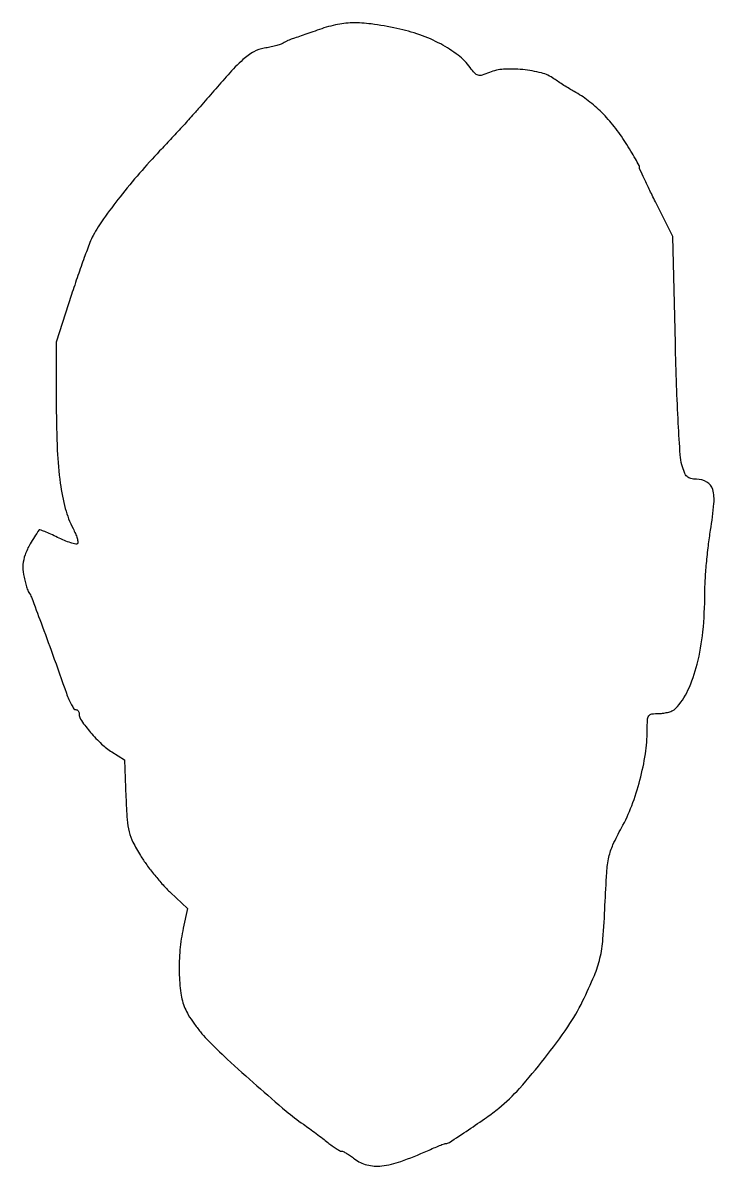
# Model space of a CAD drawing. Extents: x 0 to 180, y 0 to 298.
import ezdxf

# ---------------------------------------------------------------- set-up
doc = ezdxf.new("R2010")
doc.units = 0

msp = doc.modelspace()

# ---------------------------------------------------------------- linework, layer by layer
msp.add_lwpolyline([(77, 295.935052, -0.001744), (74.820561, 295.151262, -0.002279), (72.821875, 294.450586, -0.001682), (71.142472, 293.876738, -0.021218), (70.5, 293.689578, 0.034242), (70.021933, 293.536706, 0.014029), (69.395626, 293.26746, 0.013803), (68.736853, 292.939702, 0.017189), (68.144685, 292.597774, -0.057575), (67.390286, 292.23985, -0.016157), (66.140652, 291.859223, -0.016068), (64.689413, 291.517559, -0.016284), (63.225653, 291.271535, 0.096004), (60.488872, 290.348237, 0.05575), (57.672729, 288.302775, 0.026397), (53.784583, 284.36019, 0.00398), (46.486011, 276, -0.005633), (44.544383, 273.790741, -0.002168), (41.800901, 270.765625, -0.002147), (38.796497, 267.509715, -0.002645), (35.965393, 264.5, 0.012065), (30.733554, 258.723825, 0.011214), (25.653783, 252.561933, 0.011513), (21.341818, 246.81839, 0.03118), (18.642725, 242.5, 0.03189), (17.790056, 240.653085, 0.004526), (16.317782, 236.738171, 0.005139), (14.66319, 232.066291, 0.004359), (13.009145, 227.098028), (9, 214.696056), (9.035129, 198.098028, 0.01003), (9.291113, 186.556831, 0.023454), (10.059638, 177.957619, 0.031286), (11.388977, 171.351778, 0.054767), (13.407167, 166.15707, -0.019969), (14.030567, 164.833066, -0.029331), (14.461278, 163.621145, -0.028963), (14.686044, 162.638722, -0.242705), (14.551796, 162.218463, -0.260195), (14.099331, 162.090167, -0.018195), (12.780151, 162.454109, -0.0221), (11.162637, 163.044121, -0.014574), (9.357143, 163.857143, 0.00652), (7.579131, 164.692489, 0.010662), (6.048771, 165.34828, 0.004531), (4.753023, 165.857518, 0.345071), (4.552739, 165.795749, 0.019258), (2.221951, 162.148003, 0.048123), (0.894101, 159.282229, 0.063899), (0.355064, 156.7545, 0.066903), (0.485118, 154.213096, 0.012575), (0.803558, 152.718226, 0.014077), (1.186493, 151.296972, 0.013449), (1.577646, 150.109607, 0.069747), (1.89843, 149.5, -0.065587), (2.565634, 148.257152, -0.001338), (5.061375, 141.606806, -0.002925), (8.051899, 133.426668, -0.001548), (11.669451, 123.25, 0.017975), (12.309247, 121.621716, 0.026528), (12.995431, 120.248437, 0.024737), (13.644226, 119.22701, 0.243509), (14.082708, 119, -0.115541), (14.432603, 118.918051, -0.100448), (14.730545, 118.68665, -0.093359), (14.930521, 118.340638, -0.084668), (15, 117.933278, 0.155587), (15.576322, 116.126019, 0.022699), (17.977577, 113.049785, 0.026711), (20.853307, 110.033748, 0.050599), (23.513894, 107.991413), (26.814092, 105.951779), (27.178737, 96.225889, 0.00842), (27.497504, 90.362793, 0.043046), (28.007745, 87.143618, 0.056683), (29.001815, 84.474148, 0.021439), (30.956951, 81, 0.01956), (32.584561, 78.593034, 0.012215), (34.666603, 75.899936, 0.012255), (36.851803, 73.342453, 0.021722), (38.792033, 71.361485), (43.213547, 67.222971), (42.106773, 62.062264, 0.030747), (41.2585, 56.441481, 0.027368), (41.060017, 50.534707, 0.028505), (41.481694, 45.148435, 0.064906), (42.547335, 41.217881, 0.039395), (43.433722, 39.486362, 0.016742), (44.874674, 37.312522, 0.016443), (46.574836, 35.084059, 0.020719), (48.297335, 33.143896, 0.014711), (53.576788, 27.984424, 0.005475), (61.285035, 21.03694, 0.004907), (68.95, 14.411644, 0.025186), (73.413675, 11, -0.005774), (75.004922, 9.878858, -0.003978), (76.782536, 8.573796, -0.004011), (78.47267, 7.290898, -0.008173), (79.775213, 6.251221, 0.013974), (80.880225, 5.390008, 0.017839), (81.947011, 4.662663, 0.015915), (82.866351, 4.122879, 0.125054), (83.342271, 4.001221, -0.116776), (83.812592, 3.889138, -0.016876), (84.68401, 3.412859, -0.018364), (85.691902, 2.765882, -0.014782), (86.727129, 2, 0.106417), (89.971314, 0.414911, 0.088342), (93.812743, 0.160164, 0.058341), (98.796831, 1.309072, 0.019569), (105.739102, 4.09995, -0.00438), (107.402085, 4.827908, -0.00627), (108.890125, 5.44186, -0.0036), (110.15139, 5.933342, -0.091346), (110.513209, 6, 0.14569), (111.458098, 6.281292, 0.002079), (116.43503, 9.562304, 0.006309), (121.14556, 12.782335, 0.017658), (124.334581, 15.194337, 0.039708), (129.728879, 20.344355, 0.016013), (136.27106, 28.156364, 0.016071), (142.328719, 36.41244, 0.037471), (146.175904, 43.039862, 0.012305), (149.224387, 49.749923, 0.043178), (150.695967, 54.258031, 0.038043), (151.463623, 59.230455, 0.008038), (151.999669, 68, -0.004776), (152.468594, 76.591417, -0.036516), (153.020817, 80.59468, -0.055049), (154.084116, 83.802598, -0.018408), (156.311393, 88.221574, 0.035643), (158.95821, 93.95616, 0.025789), (161.10331, 100.662016, 0.025947), (162.530026, 107.484486, 0.038586), (163, 113.565376, -0.012505), (163.069652, 116.349827, -0.139832), (163.42315, 117.389042, -0.210613), (164.215608, 117.874787, -0.033697), (166.071429, 118, 0.036423), (167.336025, 118.092242, 0.03463), (168.595932, 118.367188, 0.036592), (169.673836, 118.769525, 0.093129), (170.352412, 119.25, 0.085281), (173.608563, 124.021724, 0.044644), (176.009831, 130.822421, 0.037647), (177.507779, 139.297652, 0.024787), (178.004021, 149.191553, -0.015203), (178.111083, 152.649208, -0.007315), (178.447803, 157.071919, -0.007246), (178.933754, 161.678203, -0.010296), (179.50912, 165.755405, 0.016672), (180.391826, 172.644149, 0.091933), (180.059757, 176.354947, 0.198121), (178.558756, 178.273954, 0.12968), (175.806457, 179, -0.057598), (174.343758, 179.169059, -0.139208), (173.40061, 179.692632, -0.104292), (172.712038, 180.744648, -0.02453), (172.041543, 182.75, -0.052086), (171.598192, 185.339922, -0.002854), (171.104904, 193.585415, -0.004406), (170.659675, 203.421356, -0.003203), (170.330914, 214.370562), (169.672749, 242.241123), (165.3388, 250.870562, -0.003147), (163.677744, 254.23049, -0.004749), (162.277236, 257.179711, -0.001974), (161.114834, 259.714933, -0.106053), (161.002425, 260.230583, 0.123492), (160.879081, 260.715541, 0.004252), (159.928871, 262.441323, 0.007734), (158.749431, 264.466955, 0.005299), (157.351179, 266.730583, 0.026919), (154.417213, 270.859846, 0.029568), (151.140986, 274.515604, 0.031017), (147.622499, 277.595104, 0.03774), (143.963872, 280, -0.008905), (142.742931, 280.705352, -0.00519), (141.302921, 281.592313, -0.005188), (139.878746, 282.51083, -0.008745), (138.706088, 283.314259, 0.092668), (135.423256, 284.8332, 0.037755), (130.557221, 285.683901, 0.037823), (125.576841, 285.793435, 0.084973), (121.902317, 284.959538, -0.021974), (119.964217, 284.254802, -0.13861), (118.923995, 284.224258, -0.148458), (118.058003, 284.744388, -0.026405), (116.852378, 286.228096, 0.071423), (113.728238, 289.436013, 0.041238), (109.193781, 292.365512, 0.037901), (103.730898, 294.775007, 0.034474), (97.792158, 296.42316, 0.015784), (91.076015, 297.577592, 0.040555), (86.160235, 297.861025, 0.048571), (81.806791, 297.33372, 0.03279)], format="xyb", close=True)

doc.saveas('drawing.dxf')
